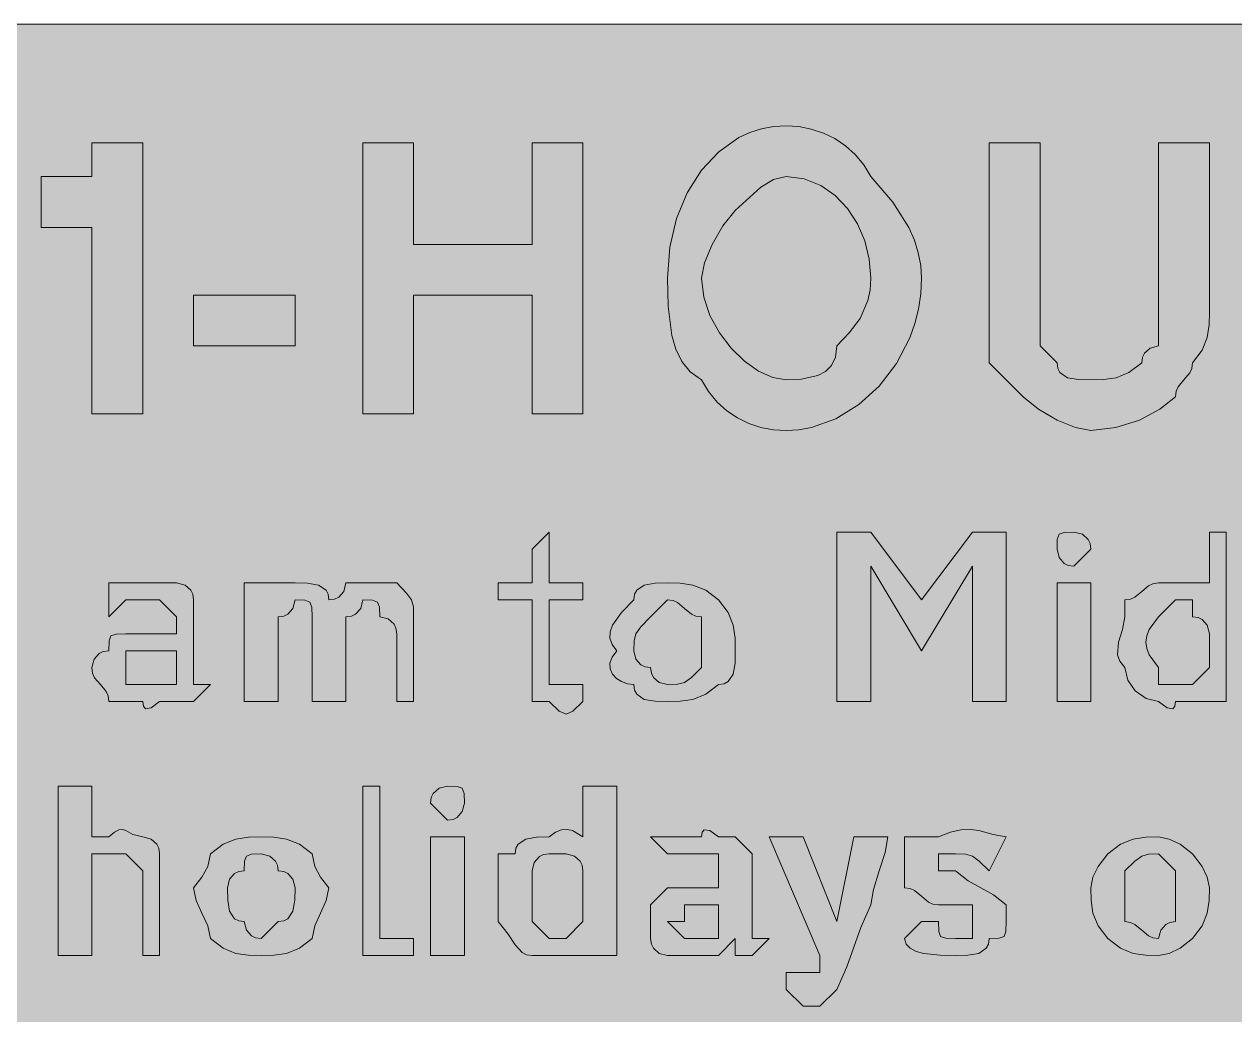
# Model space of a CAD drawing. Header units: metres. Extents: x 10 to 558, y 11 to 258.
# Drawn here: x 168.1 to 253.9, y 188 to 258.2 of the extents above; entities that cross this region are included whole.
import ezdxf

# ---------------------------------------------------------------- set-up
doc = ezdxf.new("R2010")
doc.units = ezdxf.units.M
for name, color, linetype, true_color in [('FILL_FIREBRICK_C36B00', 7, 'Continuous', 0xc36b00), ('FILL_WHITE_FFFFFF', 7, 'Continuous', 0xffffff), ('STROKE_WHITE_FFFFFF', 7, 'Continuous', 0xffffff)]:
    doc.layers.add(name, color=color, linetype=linetype, true_color=true_color)

msp = doc.modelspace()

# ---------------------------------------------------------------- hatches: boundary and pattern name
at = {"layer": 'FILL_FIREBRICK_C36B00', "true_color": 0xc36b00}
h = msp.add_hatch(color=7, dxfattribs=at)
h.dxf.hatch_style = 1
h.paths.add_polyline_path([(552.54, 258.22), (553.8, 258.09), (554.83, 257.73), (555.75, 257.04), (557.14, 255.43), (557.56, 254.72), (557.85, 254.04), (558.11, 252.65), (558.15, 251.04), (558.15, 18.24), (558.15, 14.64), (557.75, 14.59), (557.44, 14.43), (556.95, 13.89), (556.46, 13.12), (555.75, 12.24), (554.83, 11.55), (553.8, 11.19), (552.54, 11.06), (550.95, 11.04), (16.95, 11.04), (13.35, 11.04), (12.6, 11.64), (11.83, 12.05), (10.95, 12.24), (10.26, 13.85), (9.9, 15.24), (9.77, 16.63), (9.75, 18.24), (9.75, 251.04), (9.75, 254.64), (10.35, 255.39), (10.76, 256.16), (10.95, 257.04), (11.83, 257.23), (12.6, 257.64), (13.35, 258.24), (16.95, 258.24), (550.95, 258.24), (552.54, 258.22)])
at = {"layer": 'FILL_WHITE_FFFFFF', "true_color": 0xffffff}
h = msp.add_hatch(color=7, dxfattribs=at)
h.dxf.hatch_style = 1
h.paths.add_polyline_path([(223.93, 250.81), (224.79, 250.53), (225.6, 250.14), (226.36, 249.63), (227.04, 249.01), (227.65, 248.28), (228.15, 247.44), (229.72, 245.64), (230.85, 243.84), (231.24, 242.94), (231.52, 242.04), (231.69, 241.14), (231.75, 240.24), (231.69, 239.13), (231.53, 238.05), (231.28, 237.02), (230.92, 236.02), (229.98, 234.19), (228.75, 232.59), (227.3, 231.28), (225.67, 230.28), (223.94, 229.66), (223.05, 229.5), (222.15, 229.44), (221.25, 229.5), (220.37, 229.66), (219.51, 229.95), (218.7, 230.34), (217.94, 230.85), (217.26, 231.46), (216.65, 232.2), (216.15, 233.04), (215.36, 233.6), (214.76, 234.33), (214.34, 235.21), (214.05, 236.19), (213.79, 238.27), (213.75, 240.24), (213.91, 242.43), (214.39, 244.46), (215.14, 246.29), (216.15, 247.89), (217.38, 249.2), (218.81, 250.2), (219.59, 250.56), (220.41, 250.82), (221.26, 250.98), (222.15, 251.04), (223.05, 250.98), (223.93, 250.81)])
h.paths.add_polyline_path([(220.35, 246.69), (218.55, 245.04), (217.67, 243.95), (216.9, 242.64), (216.36, 241.33), (216.15, 240.24), (216.31, 238.9), (216.75, 237.6), (217.42, 236.38), (218.25, 235.29), (219.2, 234.37), (220.2, 233.66), (221.2, 233.2), (222.15, 233.04), (223.22, 233.08), (224.4, 233.34), (224.93, 233.63), (225.36, 234.05), (225.64, 234.65), (225.75, 235.44), (226.63, 236.36), (227.4, 237.39), (227.94, 238.65), (228.1, 239.39), (228.15, 240.24), (228.04, 241.58), (227.72, 242.88), (227.2, 244.1), (226.5, 245.19), (225.63, 246.11), (224.61, 246.82), (223.44, 247.28), (222.15, 247.44), (221.25, 247.23), (220.35, 246.69)], flags=16)
h = msp.add_hatch(color=7, dxfattribs=at)
h.dxf.hatch_style = 1
h.paths.add_polyline_path([(172.95, 230.64), (172.95, 243.84), (169.35, 243.84), (169.35, 247.44), (170.55, 247.44), (172.95, 247.44), (172.95, 248.64), (172.95, 249.84), (176.55, 249.84), (176.55, 230.64), (172.95, 230.64)])
h = msp.add_hatch(color=7, dxfattribs=at)
h.dxf.hatch_style = 1
h.paths.add_polyline_path([(204.15, 239.04), (195.75, 239.04), (195.75, 230.64), (192.15, 230.64), (192.15, 249.84), (195.75, 249.84), (195.75, 242.64), (204.15, 242.64), (204.15, 249.84), (207.75, 249.84), (207.75, 230.64), (204.15, 230.64), (204.15, 239.04)])
h = msp.add_hatch(color=7, dxfattribs=at)
h.dxf.hatch_style = 1
h.paths.add_polyline_path([(240.15, 237.84), (240.15, 236.64), (240.15, 235.44), (241.35, 234.24), (241.4, 233.84), (241.56, 233.55), (242.1, 233.19), (242.87, 233.06), (243.75, 233.04), (244.65, 233.06), (245.55, 233.19), (246.45, 233.55), (247.35, 234.24), (247.4, 234.64), (247.54, 234.93), (247.95, 235.29), (248.55, 235.44), (248.55, 236.64), (248.55, 237.84), (248.55, 249.84), (252.15, 249.84), (252.15, 237.84), (252.13, 236.94), (252, 236.04), (251.64, 235.14), (250.95, 234.24), (250.9, 233.84), (250.76, 233.53), (250.35, 233.04), (249.94, 232.55), (249.8, 232.24), (249.75, 231.84), (248.64, 230.96), (247.2, 230.19), (245.53, 229.65), (243.75, 229.44), (242.66, 229.65), (241.35, 230.19), (240.04, 230.96), (238.95, 231.84), (236.55, 234.24), (236.55, 237.84), (236.55, 249.84), (240.15, 249.84), (240.15, 237.84)])
h = msp.add_hatch(color=7, dxfattribs=at)
h.dxf.hatch_style = 1
h.paths.add_polyline_path([(180.15, 239.04), (187.35, 239.04), (187.35, 235.44), (180.15, 235.44), (180.15, 239.04)])
h = msp.add_hatch(color=7, dxfattribs=at)
h.dxf.hatch_style = 1
h.paths.add_polyline_path([(206.55, 211.44), (207.75, 211.44), (207.75, 210.24), (207.04, 209.56), (206.55, 209.34), (206.06, 209.56), (205.35, 210.24), (204.15, 210.24), (204.15, 211.44), (204.15, 217.44), (201.75, 217.44), (201.75, 218.64), (204.15, 218.64), (204.15, 221.04), (205.35, 222.24), (205.35, 218.64), (207.75, 218.64), (207.75, 217.44), (205.35, 217.44), (205.35, 211.44), (206.55, 211.44)])
h = msp.add_hatch(color=7, dxfattribs=at)
h.dxf.hatch_style = 1
h.paths.add_polyline_path([(225.75, 222.24), (228.15, 222.24), (231.75, 217.44), (235.35, 222.24), (237.75, 222.24), (237.75, 210.24), (235.35, 210.24), (235.35, 219.84), (231.75, 213.84), (228.15, 219.84), (228.15, 210.24), (225.75, 210.24), (225.75, 222.24)])
h = msp.add_hatch(color=7, dxfattribs=at)
h.dxf.hatch_style = 1
h.paths.add_polyline_path([(242.55, 219.84), (242.15, 219.89), (241.86, 220.03), (241.5, 220.44), (241.35, 221.04), (241.37, 221.73), (241.5, 222.09), (241.86, 222.22), (242.55, 222.24), (243.15, 222.09), (243.56, 221.73), (243.7, 221.44), (243.75, 221.04), (242.55, 219.84)])
h = msp.add_hatch(color=7, dxfattribs=at)
h.dxf.hatch_style = 1
h.paths.add_polyline_path([(249.56, 209.73), (249.15, 209.79), (248.55, 210.24), (247.67, 210.45), (246.9, 210.99), (246.36, 211.76), (246.15, 212.64), (245.81, 213.09), (245.64, 213.54), (245.7, 214.44), (245.98, 215.34), (246.15, 216.24), (246.15, 217.44), (246.55, 217.49), (246.86, 217.63), (247.35, 218.04), (247.84, 218.45), (248.15, 218.59), (248.55, 218.64), (252.15, 218.64), (252.15, 222.24), (253.35, 222.24), (253.35, 210.24), (252.15, 210.24), (249.75, 210.24), (249.7, 209.9), (249.56, 209.73)])
h.paths.add_polyline_path([(252.15, 213.84), (252.15, 215.04), (252, 215.64), (251.64, 216.05), (251.35, 216.19), (250.95, 216.24), (250.95, 217.44), (249.75, 217.44), (248.55, 216.24), (247.87, 215.34), (247.71, 214.89), (247.65, 214.44), (247.71, 213.99), (247.87, 213.54), (248.55, 212.64), (248.55, 211.44), (249.75, 211.44), (250.95, 211.44), (252.15, 212.64), (252.15, 213.84)], flags=16)
h = msp.add_hatch(color=7, dxfattribs=at)
h.dxf.hatch_style = 1
h.paths.add_polyline_path([(174.15, 210.24), (174.1, 210.64), (173.96, 210.95), (173.55, 211.44), (173.14, 211.93), (173, 212.24), (172.95, 212.64), (173.1, 213.24), (173.46, 213.65), (173.75, 213.79), (174.15, 213.84), (174.17, 214.53), (174.3, 214.89), (174.66, 215.02), (175.35, 215.04), (176.55, 215.04), (177.75, 215.04), (178.95, 215.04), (178.95, 216.24), (177.75, 217.44), (176.55, 217.44), (175.35, 217.44), (174.15, 216.24), (174.15, 217.44), (174.15, 218.64), (175.35, 218.64), (176.55, 218.64), (178.95, 218.64), (179.55, 218.49), (179.96, 218.13), (180.1, 217.84), (180.15, 217.44), (180.15, 216.24), (180.15, 215.04), (180.15, 211.44), (181.35, 211.44), (180.15, 210.24), (178.95, 210.24), (177.75, 210.24), (177.15, 209.79), (176.74, 209.73), (176.6, 209.9), (176.55, 210.24), (175.35, 210.24), (174.15, 210.24)])
h.paths.add_polyline_path([(178.95, 211.44), (178.95, 212.64), (178.95, 213.84), (177.75, 213.84), (176.55, 213.84), (175.35, 213.84), (175.35, 212.64), (175.35, 211.44), (176.55, 211.44), (177.75, 211.44), (178.95, 211.44)], flags=16)
h = msp.add_hatch(color=7, dxfattribs=at)
h.dxf.hatch_style = 1
h.paths.add_polyline_path([(187.35, 218.64), (188.23, 218.62), (189, 218.49), (189.54, 218.13), (189.7, 217.84), (189.75, 217.44), (190.15, 217.49), (190.44, 217.63), (190.8, 218.04), (190.95, 218.64), (192.15, 218.64), (194.55, 218.64), (195.24, 217.93), (195.6, 217.44), (195.73, 216.95), (195.75, 216.24), (195.75, 210.24), (194.55, 210.24), (194.55, 215.04), (194.5, 215.44), (194.36, 215.73), (193.95, 216.09), (193.35, 216.24), (193.33, 216.93), (193.2, 217.29), (192.84, 217.42), (192.15, 217.44), (192, 216.84), (191.64, 216.43), (191.35, 216.29), (190.95, 216.24), (190.95, 215.04), (190.95, 210.24), (188.55, 210.24), (188.55, 215.04), (188.55, 216.24), (188.53, 216.93), (188.4, 217.29), (188.04, 217.42), (187.35, 217.44), (187.2, 216.84), (186.84, 216.43), (186.55, 216.29), (186.15, 216.24), (186.15, 215.04), (186.15, 210.24), (183.75, 210.24), (183.75, 218.64), (186.15, 218.64), (187.35, 218.64)])
h = msp.add_hatch(color=7, dxfattribs=at)
h.dxf.hatch_style = 1
h.paths.add_polyline_path([(209.66, 214.74), (209.69, 215.19), (209.85, 215.64), (210.49, 216.54), (211.35, 217.44), (211.4, 217.84), (211.56, 218.13), (212.1, 218.49), (212.87, 218.62), (213.75, 218.64), (214.65, 218.62), (215.55, 218.49), (216.45, 218.13), (217.35, 217.44), (218.04, 216.54), (218.4, 215.64), (218.53, 214.74), (218.55, 213.84), (218.53, 212.96), (218.4, 212.19), (218.04, 211.65), (217.75, 211.49), (217.35, 211.44), (216.45, 210.75), (215.55, 210.39), (214.65, 210.26), (213.75, 210.24), (212.87, 210.26), (212.1, 210.39), (211.56, 210.75), (211.4, 211.04), (211.35, 211.44), (210.9, 211.49), (210.49, 211.65), (210.13, 211.88), (209.85, 212.19), (209.69, 212.55), (209.66, 212.96), (209.81, 213.39), (210.15, 213.84), (209.81, 214.29), (209.66, 214.74)])
h.paths.add_polyline_path([(211.86, 215.53), (211.5, 215.04), (211.37, 214.55), (211.35, 213.84), (211.5, 213.24), (211.86, 212.83), (212.15, 212.69), (212.55, 212.64), (212.6, 212.24), (212.74, 211.95), (213.15, 211.59), (213.75, 211.44), (214.46, 211.46), (214.95, 211.59), (215.44, 211.95), (216.15, 212.64), (216.15, 213.84), (216.15, 216.24), (215.75, 216.29), (215.44, 216.43), (214.95, 216.84), (214.46, 217.25), (214.15, 217.39), (213.75, 217.44), (212.55, 216.24), (211.86, 215.53)], flags=16)
h = msp.add_hatch(color=7, dxfattribs=at)
h.dxf.hatch_style = 1
h.paths.add_polyline_path([(241.35, 210.24), (241.35, 218.64), (243.75, 218.64), (243.75, 210.24), (241.35, 210.24)])
h = msp.add_hatch(color=7, dxfattribs=at)
h.dxf.hatch_style = 1
h.paths.add_polyline_path([(175.35, 199.44), (174.15, 199.44), (172.95, 199.44), (172.95, 198.24), (172.95, 192.24), (170.55, 192.24), (170.55, 204.24), (172.95, 204.24), (172.95, 200.64), (174.15, 200.64), (174.55, 200.98), (174.86, 201.15), (175.12, 201.17), (175.35, 201.09), (175.84, 200.81), (176.55, 200.64), (177.15, 200.49), (177.56, 200.13), (177.7, 199.84), (177.75, 199.44), (177.75, 198.24), (177.75, 192.24), (176.55, 192.24), (176.55, 198.24), (175.35, 199.44)])
h = msp.add_hatch(color=7, dxfattribs=at)
h.dxf.hatch_style = 1
h.paths.add_polyline_path([(192.15, 204.24), (193.35, 204.24), (193.35, 194.64), (193.35, 193.44), (194.55, 193.44), (195.75, 193.44), (195.75, 192.24), (194.55, 192.24), (193.35, 192.24), (192.15, 192.24), (192.15, 193.44), (192.15, 204.24)])
h = msp.add_hatch(color=7, dxfattribs=at)
h.dxf.hatch_style = 1
h.paths.add_polyline_path([(199.2, 202.44), (198.84, 202.03), (198.55, 201.89), (198.15, 201.84), (196.95, 203.04), (197, 203.44), (197.14, 203.73), (197.55, 204.09), (198.15, 204.24), (198.84, 204.22), (199.2, 204.09), (199.33, 203.73), (199.35, 203.04), (199.2, 202.44)])
h = msp.add_hatch(color=7, dxfattribs=at)
h.dxf.hatch_style = 1
h.paths.add_polyline_path([(205.35, 192.24), (204.15, 192.24), (203.75, 192.29), (203.44, 192.45), (202.95, 192.99), (202.46, 193.76), (201.75, 194.64), (201.75, 199.44), (202.95, 199.44), (203, 199.84), (203.16, 200.13), (203.7, 200.49), (204.47, 200.62), (205.35, 200.64), (205.8, 200.98), (206.23, 201.15), (206.64, 201.17), (207, 201.09), (207.75, 200.64), (207.75, 204.24), (210.15, 204.24), (210.15, 192.24), (207.75, 192.24), (206.55, 192.24), (205.35, 192.24)])
h.paths.add_polyline_path([(207.75, 195.84), (207.75, 197.04), (207.75, 198.24), (207.7, 198.64), (207.56, 198.93), (207.15, 199.29), (206.55, 199.44), (205.35, 199.44), (204.95, 199.39), (204.66, 199.25), (204.3, 198.84), (204.15, 198.24), (204.15, 194.64), (205.35, 193.44), (206.55, 193.44), (207.75, 194.64), (207.75, 195.84)], flags=16)
h = msp.add_hatch(color=7, dxfattribs=at)
h.dxf.hatch_style = 1
h.paths.add_polyline_path([(213.15, 192.39), (212.74, 192.75), (212.6, 193.04), (212.55, 193.44), (212.55, 194.64), (212.55, 195.84), (213.75, 197.04), (214.95, 197.04), (216.15, 197.04), (217.35, 197.04), (217.35, 198.24), (217.35, 199.44), (216.15, 199.44), (214.95, 199.44), (213.75, 199.44), (212.55, 200.64), (213.75, 200.64), (214.95, 200.64), (216.15, 200.64), (216.2, 200.98), (216.34, 201.15), (216.75, 201.09), (217.35, 200.64), (218.55, 200.64), (219.75, 199.44), (219.75, 197.04), (219.75, 194.64), (219.75, 193.44), (220.95, 193.44), (219.75, 192.24), (218.55, 192.24), (218.55, 193.44), (217.35, 192.24), (214.95, 192.24), (213.75, 192.24), (213.15, 192.39)])
h.paths.add_polyline_path([(217.35, 193.44), (217.35, 194.64), (217.35, 195.84), (216.15, 195.84), (214.95, 195.84), (214.95, 194.64), (213.75, 194.64), (214.95, 193.44), (216.15, 193.44), (217.35, 193.44)], flags=16)
h = msp.add_hatch(color=7, dxfattribs=at)
h.dxf.hatch_style = 1
h.paths.add_polyline_path([(234.15, 198.24), (235.05, 197.53), (235.95, 197.04), (236.85, 196.55), (237.75, 195.84), (237.75, 194.64), (237.73, 193.95), (237.6, 193.59), (237.24, 193.46), (236.55, 193.44), (236.5, 193.04), (236.34, 192.75), (235.8, 192.39), (235.03, 192.26), (234.15, 192.24), (233.08, 192.26), (231.9, 192.39), (231.37, 192.53), (230.94, 192.75), (230.66, 193.04), (230.55, 193.44), (231.75, 194.64), (232.95, 194.64), (232.97, 193.95), (233.1, 193.59), (233.46, 193.46), (234.15, 193.44), (235.35, 193.44), (235.35, 194.64), (235.35, 195.84), (234.15, 195.84), (232.95, 195.84), (232.55, 195.89), (232.24, 196.03), (231.75, 196.44), (231.26, 196.85), (230.95, 196.99), (230.55, 197.04), (230.55, 198.24), (230.55, 200.64), (232.95, 200.64), (233.8, 200.98), (234.54, 201.15), (235.21, 201.17), (235.8, 201.09), (236.83, 200.81), (237.75, 200.64), (236.55, 198.24), (235.84, 198.93), (235.35, 199.29), (234.86, 199.42), (234.15, 199.44), (232.95, 199.44), (232.95, 198.24), (234.15, 198.24)])
h = msp.add_hatch(color=7, dxfattribs=at)
h.dxf.hatch_style = 1
h.paths.add_polyline_path([(181.16, 198.56), (181.35, 199.44), (182.25, 200.13), (183.15, 200.49), (184.05, 200.62), (184.95, 200.64), (185.85, 200.62), (186.75, 200.49), (187.65, 200.13), (188.55, 199.44), (188.74, 198.56), (189.15, 197.79), (189.75, 197.04), (189.56, 196.14), (189.15, 195.24), (188.74, 194.34), (188.55, 193.44), (187.65, 192.75), (186.75, 192.39), (185.85, 192.26), (184.95, 192.24), (184.05, 192.26), (183.15, 192.39), (182.25, 192.75), (181.35, 193.44), (181.16, 194.34), (180.75, 195.24), (180.34, 196.14), (180.15, 197.04), (180.75, 197.79), (181.16, 198.56)])
h.paths.add_polyline_path([(183.9, 199.29), (183.77, 198.93), (183.75, 198.24), (183.35, 198.19), (183.06, 198.05), (182.7, 197.64), (182.55, 197.04), (182.57, 196.16), (182.7, 195.39), (183.06, 194.85), (183.35, 194.69), (183.75, 194.64), (183.9, 194.04), (184.26, 193.63), (184.55, 193.49), (184.95, 193.44), (186.15, 194.64), (186.55, 194.69), (186.84, 194.85), (187.2, 195.39), (187.33, 196.16), (187.35, 197.04), (187.2, 197.64), (186.84, 198.05), (186.55, 198.19), (186.15, 198.24), (186.1, 198.64), (185.96, 198.93), (185.55, 199.29), (184.95, 199.44), (184.26, 199.42), (183.9, 199.29)], flags=16)
h = msp.add_hatch(color=7, dxfattribs=at)
h.dxf.hatch_style = 1
h.paths.add_polyline_path([(196.95, 192.24), (196.95, 200.64), (199.35, 200.64), (199.35, 192.24), (196.95, 192.24)])
h = msp.add_hatch(color=7, dxfattribs=at)
h.dxf.hatch_style = 1
h.paths.add_polyline_path([(224.55, 192.24), (220.95, 200.64), (223.35, 200.64), (225.75, 194.64), (226.95, 200.64), (229.35, 200.64), (229.16, 199.55), (228.75, 198.24), (228.34, 196.93), (228.15, 195.84), (227.44, 194.23), (226.95, 192.84), (226.46, 191.45), (225.75, 189.84), (224.55, 188.64), (223.35, 188.64), (222.15, 189.84), (222.15, 191.04), (223.35, 191.04), (224.55, 191.04), (224.55, 192.24)])
h = msp.add_hatch(color=7, dxfattribs=at)
h.dxf.hatch_style = 1
h.paths.add_polyline_path([(244.26, 198.56), (244.95, 199.44), (245.85, 200.13), (246.75, 200.49), (247.65, 200.62), (248.55, 200.64), (249.3, 200.49), (250.07, 200.13), (250.95, 199.44), (251.64, 198.56), (252, 197.79), (252.15, 197.04), (252.13, 196.14), (252, 195.24), (251.64, 194.34), (250.95, 193.44), (250.07, 192.75), (249.3, 192.39), (248.55, 192.24), (247.65, 192.26), (246.75, 192.39), (245.85, 192.75), (244.95, 193.44), (244.26, 194.34), (243.9, 195.24), (243.77, 196.14), (243.75, 197.04), (243.9, 197.79), (244.26, 198.56)])
h.paths.add_polyline_path([(247.35, 199.29), (246.86, 198.93), (246.15, 198.24), (246.15, 197.04), (246.15, 194.64), (246.55, 194.59), (246.86, 194.45), (247.35, 194.04), (247.84, 193.63), (248.15, 193.49), (248.55, 193.44), (248.7, 194.04), (249.06, 194.45), (249.35, 194.59), (249.75, 194.64), (249.75, 197.04), (249.75, 198.24), (248.55, 199.44), (247.84, 199.42), (247.35, 199.29)], flags=16)

# ---------------------------------------------------------------- linework, layer by layer
at = {"layer": 'FILL_FIREBRICK_C36B00', "lineweight": 0, "true_color": 0xc36b00}
msp.add_lwpolyline([(550.95, 11.04), (16.95, 11.04), (13.35, 11.04), (12.6, 11.64), (11.83, 12.05), (10.95, 12.24), (10.26, 13.85), (9.9, 15.24), (9.77, 16.63), (9.75, 18.24), (9.75, 251.04), (9.75, 254.64), (10.35, 255.39), (10.76, 256.16), (10.95, 257.04), (11.83, 257.23), (12.6, 257.64), (13.35, 258.24), (16.95, 258.24), (550.95, 258.24)], dxfattribs=at)
at = {"layer": 'FILL_WHITE_FFFFFF', "lineweight": 0, "true_color": 0xffffff}
for points in [[(223.93, 250.81), (224.79, 250.53), (225.6, 250.14), (226.36, 249.63), (227.04, 249.01), (227.65, 248.28), (228.15, 247.44), (229.72, 245.64), (230.85, 243.84), (231.24, 242.94), (231.52, 242.04), (231.69, 241.14), (231.75, 240.24), (231.69, 239.13), (231.53, 238.05), (231.28, 237.02), (230.92, 236.02), (229.98, 234.19), (228.75, 232.59), (227.3, 231.28), (225.67, 230.28), (223.94, 229.66), (223.05, 229.5), (222.15, 229.44), (221.25, 229.5), (220.37, 229.66), (219.51, 229.95), (218.7, 230.34), (217.94, 230.85), (217.26, 231.46), (216.65, 232.2), (216.15, 233.04), (215.36, 233.6), (214.76, 234.33), (214.34, 235.21), (214.05, 236.19), (213.79, 238.27), (213.75, 240.24), (213.91, 242.43), (214.39, 244.46), (215.14, 246.29), (216.15, 247.89), (217.38, 249.2), (218.81, 250.2), (219.59, 250.56), (220.41, 250.82), (221.26, 250.98), (222.15, 251.04), (223.05, 250.98)], [(172.95, 230.64), (172.95, 243.84), (169.35, 243.84), (169.35, 247.44), (170.55, 247.44), (172.95, 247.44), (172.95, 248.64), (172.95, 249.84), (176.55, 249.84), (176.55, 230.64)], [(204.15, 239.04), (195.75, 239.04), (195.75, 230.64), (192.15, 230.64), (192.15, 249.84), (195.75, 249.84), (195.75, 242.64), (204.15, 242.64), (204.15, 249.84), (207.75, 249.84), (207.75, 230.64), (204.15, 230.64)], [(240.15, 237.84), (240.15, 236.64), (240.15, 235.44), (241.35, 234.24), (241.4, 233.84), (241.56, 233.55), (242.1, 233.19), (242.87, 233.06), (243.75, 233.04), (244.65, 233.06), (245.55, 233.19), (246.45, 233.55), (247.35, 234.24), (247.4, 234.64), (247.54, 234.93), (247.95, 235.29), (248.55, 235.44), (248.55, 236.64), (248.55, 237.84), (248.55, 249.84), (252.15, 249.84), (252.15, 237.84), (252.13, 236.94), (252, 236.04), (251.64, 235.14), (250.95, 234.24), (250.9, 233.84), (250.76, 233.53), (250.35, 233.04), (249.94, 232.55), (249.8, 232.24), (249.75, 231.84), (248.64, 230.96), (247.2, 230.19), (245.53, 229.65), (243.75, 229.44), (242.66, 229.65), (241.35, 230.19), (240.04, 230.96), (238.95, 231.84), (236.55, 234.24), (236.55, 237.84), (236.55, 249.84), (240.15, 249.84)], [(220.35, 246.69), (218.55, 245.04), (217.67, 243.95), (216.9, 242.64), (216.36, 241.33), (216.15, 240.24), (216.31, 238.9), (216.75, 237.6), (217.42, 236.38), (218.25, 235.29), (219.2, 234.37), (220.2, 233.66), (221.2, 233.2), (222.15, 233.04), (223.22, 233.08), (224.4, 233.34), (224.93, 233.63), (225.36, 234.05), (225.64, 234.65), (225.75, 235.44), (226.63, 236.36), (227.4, 237.39), (227.94, 238.65), (228.1, 239.39), (228.15, 240.24), (228.04, 241.58), (227.72, 242.88), (227.2, 244.1), (226.5, 245.19), (225.63, 246.11), (224.61, 246.82), (223.44, 247.28), (222.15, 247.44), (221.25, 247.23)], [(180.15, 239.04), (187.35, 239.04), (187.35, 235.44), (180.15, 235.44)], [(206.55, 211.44), (207.75, 211.44), (207.75, 210.24), (207.04, 209.56), (206.55, 209.34), (206.06, 209.56), (205.35, 210.24), (204.15, 210.24), (204.15, 211.44), (204.15, 217.44), (201.75, 217.44), (201.75, 218.64), (204.15, 218.64), (204.15, 221.04), (205.35, 222.24), (205.35, 218.64), (207.75, 218.64), (207.75, 217.44), (205.35, 217.44), (205.35, 211.44)], [(225.75, 222.24), (228.15, 222.24), (231.75, 217.44), (235.35, 222.24), (237.75, 222.24), (237.75, 210.24), (235.35, 210.24), (235.35, 219.84), (231.75, 213.84), (228.15, 219.84), (228.15, 210.24), (225.75, 210.24)], [(242.55, 219.84), (242.15, 219.89), (241.86, 220.03), (241.5, 220.44), (241.35, 221.04), (241.37, 221.73), (241.5, 222.09), (241.86, 222.22), (242.55, 222.24), (243.15, 222.09), (243.56, 221.73), (243.7, 221.44), (243.75, 221.04)], [(249.56, 209.73), (249.15, 209.79), (248.55, 210.24), (247.67, 210.45), (246.9, 210.99), (246.36, 211.76), (246.15, 212.64), (245.81, 213.09), (245.64, 213.54), (245.7, 214.44), (245.98, 215.34), (246.15, 216.24), (246.15, 217.44), (246.55, 217.49), (246.86, 217.63), (247.35, 218.04), (247.84, 218.45), (248.15, 218.59), (248.55, 218.64), (252.15, 218.64), (252.15, 222.24), (253.35, 222.24), (253.35, 210.24), (252.15, 210.24), (249.75, 210.24), (249.7, 209.9)], [(174.15, 210.24), (174.1, 210.64), (173.96, 210.95), (173.55, 211.44), (173.14, 211.93), (173, 212.24), (172.95, 212.64), (173.1, 213.24), (173.46, 213.65), (173.75, 213.79), (174.15, 213.84), (174.17, 214.53), (174.3, 214.89), (174.66, 215.02), (175.35, 215.04), (176.55, 215.04), (177.75, 215.04), (178.95, 215.04), (178.95, 216.24), (177.75, 217.44), (176.55, 217.44), (175.35, 217.44), (174.15, 216.24), (174.15, 217.44), (174.15, 218.64), (175.35, 218.64), (176.55, 218.64), (178.95, 218.64), (179.55, 218.49), (179.96, 218.13), (180.1, 217.84), (180.15, 217.44), (180.15, 216.24), (180.15, 215.04), (180.15, 211.44), (181.35, 211.44), (180.15, 210.24), (178.95, 210.24), (177.75, 210.24), (177.15, 209.79), (176.74, 209.73), (176.6, 209.9), (176.55, 210.24), (175.35, 210.24)], [(187.35, 218.64), (188.23, 218.62), (189, 218.49), (189.54, 218.13), (189.7, 217.84), (189.75, 217.44), (190.15, 217.49), (190.44, 217.63), (190.8, 218.04), (190.95, 218.64), (192.15, 218.64), (194.55, 218.64), (195.24, 217.93), (195.6, 217.44), (195.73, 216.95), (195.75, 216.24), (195.75, 210.24), (194.55, 210.24), (194.55, 215.04), (194.5, 215.44), (194.36, 215.73), (193.95, 216.09), (193.35, 216.24), (193.33, 216.93), (193.2, 217.29), (192.84, 217.42), (192.15, 217.44), (192, 216.84), (191.64, 216.43), (191.35, 216.29), (190.95, 216.24), (190.95, 215.04), (190.95, 210.24), (188.55, 210.24), (188.55, 215.04), (188.55, 216.24), (188.53, 216.93), (188.4, 217.29), (188.04, 217.42), (187.35, 217.44), (187.2, 216.84), (186.84, 216.43), (186.55, 216.29), (186.15, 216.24), (186.15, 215.04), (186.15, 210.24), (183.75, 210.24), (183.75, 218.64), (186.15, 218.64)], [(209.66, 214.74), (209.69, 215.19), (209.85, 215.64), (210.49, 216.54), (211.35, 217.44), (211.4, 217.84), (211.56, 218.13), (212.1, 218.49), (212.87, 218.62), (213.75, 218.64), (214.65, 218.62), (215.55, 218.49), (216.45, 218.13), (217.35, 217.44), (218.04, 216.54), (218.4, 215.64), (218.53, 214.74), (218.55, 213.84), (218.53, 212.96), (218.4, 212.19), (218.04, 211.65), (217.75, 211.49), (217.35, 211.44), (216.45, 210.75), (215.55, 210.39), (214.65, 210.26), (213.75, 210.24), (212.87, 210.26), (212.1, 210.39), (211.56, 210.75), (211.4, 211.04), (211.35, 211.44), (210.9, 211.49), (210.49, 211.65), (210.13, 211.88), (209.85, 212.19), (209.69, 212.55), (209.66, 212.96), (209.81, 213.39), (210.15, 213.84), (209.81, 214.29)], [(241.35, 210.24), (241.35, 218.64), (243.75, 218.64), (243.75, 210.24)], [(211.86, 215.53), (211.5, 215.04), (211.37, 214.55), (211.35, 213.84), (211.5, 213.24), (211.86, 212.83), (212.15, 212.69), (212.55, 212.64), (212.6, 212.24), (212.74, 211.95), (213.15, 211.59), (213.75, 211.44), (214.46, 211.46), (214.95, 211.59), (215.44, 211.95), (216.15, 212.64), (216.15, 213.84), (216.15, 216.24), (215.75, 216.29), (215.44, 216.43), (214.95, 216.84), (214.46, 217.25), (214.15, 217.39), (213.75, 217.44), (212.55, 216.24)], [(252.15, 213.84), (252.15, 215.04), (252, 215.64), (251.64, 216.05), (251.35, 216.19), (250.95, 216.24), (250.95, 217.44), (249.75, 217.44), (248.55, 216.24), (247.87, 215.34), (247.71, 214.89), (247.65, 214.44), (247.71, 213.99), (247.87, 213.54), (248.55, 212.64), (248.55, 211.44), (249.75, 211.44), (250.95, 211.44), (252.15, 212.64)], [(178.95, 211.44), (178.95, 212.64), (178.95, 213.84), (177.75, 213.84), (176.55, 213.84), (175.35, 213.84), (175.35, 212.64), (175.35, 211.44), (176.55, 211.44), (177.75, 211.44)], [(175.35, 199.44), (174.15, 199.44), (172.95, 199.44), (172.95, 198.24), (172.95, 192.24), (170.55, 192.24), (170.55, 204.24), (172.95, 204.24), (172.95, 200.64), (174.15, 200.64), (174.55, 200.98), (174.86, 201.15), (175.12, 201.17), (175.35, 201.09), (175.84, 200.81), (176.55, 200.64), (177.15, 200.49), (177.56, 200.13), (177.7, 199.84), (177.75, 199.44), (177.75, 198.24), (177.75, 192.24), (176.55, 192.24), (176.55, 198.24)], [(192.15, 204.24), (193.35, 204.24), (193.35, 194.64), (193.35, 193.44), (194.55, 193.44), (195.75, 193.44), (195.75, 192.24), (194.55, 192.24), (193.35, 192.24), (192.15, 192.24), (192.15, 193.44)], [(199.2, 202.44), (198.84, 202.03), (198.55, 201.89), (198.15, 201.84), (196.95, 203.04), (197, 203.44), (197.14, 203.73), (197.55, 204.09), (198.15, 204.24), (198.84, 204.22), (199.2, 204.09), (199.33, 203.73), (199.35, 203.04)], [(205.35, 192.24), (204.15, 192.24), (203.75, 192.29), (203.44, 192.45), (202.95, 192.99), (202.46, 193.76), (201.75, 194.64), (201.75, 199.44), (202.95, 199.44), (203, 199.84), (203.16, 200.13), (203.7, 200.49), (204.47, 200.62), (205.35, 200.64), (205.8, 200.98), (206.23, 201.15), (206.64, 201.17), (207, 201.09), (207.75, 200.64), (207.75, 204.24), (210.15, 204.24), (210.15, 192.24), (207.75, 192.24), (206.55, 192.24)], [(213.15, 192.39), (212.74, 192.75), (212.6, 193.04), (212.55, 193.44), (212.55, 194.64), (212.55, 195.84), (213.75, 197.04), (214.95, 197.04), (216.15, 197.04), (217.35, 197.04), (217.35, 198.24), (217.35, 199.44), (216.15, 199.44), (214.95, 199.44), (213.75, 199.44), (212.55, 200.64), (213.75, 200.64), (214.95, 200.64), (216.15, 200.64), (216.2, 200.98), (216.34, 201.15), (216.75, 201.09), (217.35, 200.64), (218.55, 200.64), (219.75, 199.44), (219.75, 197.04), (219.75, 194.64), (219.75, 193.44), (220.95, 193.44), (219.75, 192.24), (218.55, 192.24), (218.55, 193.44), (217.35, 192.24), (214.95, 192.24), (213.75, 192.24)], [(234.15, 198.24), (235.05, 197.53), (235.95, 197.04), (236.85, 196.55), (237.75, 195.84), (237.75, 194.64), (237.73, 193.95), (237.6, 193.59), (237.24, 193.46), (236.55, 193.44), (236.5, 193.04), (236.34, 192.75), (235.8, 192.39), (235.03, 192.26), (234.15, 192.24), (233.08, 192.26), (231.9, 192.39), (231.37, 192.53), (230.94, 192.75), (230.66, 193.04), (230.55, 193.44), (231.75, 194.64), (232.95, 194.64), (232.97, 193.95), (233.1, 193.59), (233.46, 193.46), (234.15, 193.44), (235.35, 193.44), (235.35, 194.64), (235.35, 195.84), (234.15, 195.84), (232.95, 195.84), (232.55, 195.89), (232.24, 196.03), (231.75, 196.44), (231.26, 196.85), (230.95, 196.99), (230.55, 197.04), (230.55, 198.24), (230.55, 200.64), (232.95, 200.64), (233.8, 200.98), (234.54, 201.15), (235.21, 201.17), (235.8, 201.09), (236.83, 200.81), (237.75, 200.64), (236.55, 198.24), (235.84, 198.93), (235.35, 199.29), (234.86, 199.42), (234.15, 199.44), (232.95, 199.44), (232.95, 198.24)], [(181.16, 198.56), (181.35, 199.44), (182.25, 200.13), (183.15, 200.49), (184.05, 200.62), (184.95, 200.64), (185.85, 200.62), (186.75, 200.49), (187.65, 200.13), (188.55, 199.44), (188.74, 198.56), (189.15, 197.79), (189.75, 197.04), (189.56, 196.14), (189.15, 195.24), (188.74, 194.34), (188.55, 193.44), (187.65, 192.75), (186.75, 192.39), (185.85, 192.26), (184.95, 192.24), (184.05, 192.26), (183.15, 192.39), (182.25, 192.75), (181.35, 193.44), (181.16, 194.34), (180.75, 195.24), (180.34, 196.14), (180.15, 197.04), (180.75, 197.79)], [(196.95, 192.24), (196.95, 200.64), (199.35, 200.64), (199.35, 192.24)], [(224.55, 192.24), (220.95, 200.64), (223.35, 200.64), (225.75, 194.64), (226.95, 200.64), (229.35, 200.64), (229.16, 199.55), (228.75, 198.24), (228.34, 196.93), (228.15, 195.84), (227.44, 194.23), (226.95, 192.84), (226.46, 191.45), (225.75, 189.84), (224.55, 188.64), (223.35, 188.64), (222.15, 189.84), (222.15, 191.04), (223.35, 191.04), (224.55, 191.04)], [(244.26, 198.56), (244.95, 199.44), (245.85, 200.13), (246.75, 200.49), (247.65, 200.62), (248.55, 200.64), (249.3, 200.49), (250.07, 200.13), (250.95, 199.44), (251.64, 198.56), (252, 197.79), (252.15, 197.04), (252.13, 196.14), (252, 195.24), (251.64, 194.34), (250.95, 193.44), (250.07, 192.75), (249.3, 192.39), (248.55, 192.24), (247.65, 192.26), (246.75, 192.39), (245.85, 192.75), (244.95, 193.44), (244.26, 194.34), (243.9, 195.24), (243.77, 196.14), (243.75, 197.04), (243.9, 197.79)], [(183.9, 199.29), (183.77, 198.93), (183.75, 198.24), (183.35, 198.19), (183.06, 198.05), (182.7, 197.64), (182.55, 197.04), (182.57, 196.16), (182.7, 195.39), (183.06, 194.85), (183.35, 194.69), (183.75, 194.64), (183.9, 194.04), (184.26, 193.63), (184.55, 193.49), (184.95, 193.44), (186.15, 194.64), (186.55, 194.69), (186.84, 194.85), (187.2, 195.39), (187.33, 196.16), (187.35, 197.04), (187.2, 197.64), (186.84, 198.05), (186.55, 198.19), (186.15, 198.24), (186.1, 198.64), (185.96, 198.93), (185.55, 199.29), (184.95, 199.44), (184.26, 199.42)], [(207.75, 195.84), (207.75, 197.04), (207.75, 198.24), (207.7, 198.64), (207.56, 198.93), (207.15, 199.29), (206.55, 199.44), (205.35, 199.44), (204.95, 199.39), (204.66, 199.25), (204.3, 198.84), (204.15, 198.24), (204.15, 194.64), (205.35, 193.44), (206.55, 193.44), (207.75, 194.64)], [(247.35, 199.29), (246.86, 198.93), (246.15, 198.24), (246.15, 197.04), (246.15, 194.64), (246.55, 194.59), (246.86, 194.45), (247.35, 194.04), (247.84, 193.63), (248.15, 193.49), (248.55, 193.44), (248.7, 194.04), (249.06, 194.45), (249.35, 194.59), (249.75, 194.64), (249.75, 197.04), (249.75, 198.24), (248.55, 199.44), (247.84, 199.42)], [(217.35, 193.44), (217.35, 194.64), (217.35, 195.84), (216.15, 195.84), (214.95, 195.84), (214.95, 194.64), (213.75, 194.64), (214.95, 193.44), (216.15, 193.44)]]:
    msp.add_lwpolyline(points, close=True, dxfattribs=at)
at = {"layer": 'STROKE_WHITE_FFFFFF', "lineweight": 0, "true_color": 0xffffff}
msp.add_lwpolyline([(204.15, 230.64), (207.75, 230.64), (204.15, 230.64)], dxfattribs=at)

doc.saveas('drawing.dxf')
